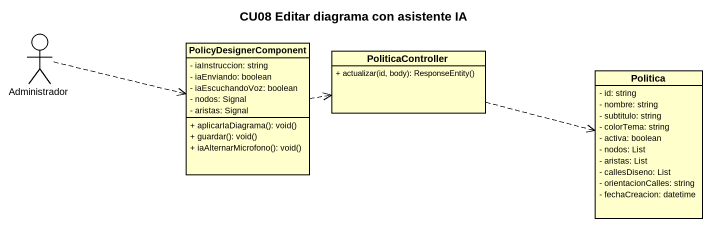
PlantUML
@startuml
title CU08 Editar diagrama con asistente IA
allowmixing
hide circle
hide empty members
skinparam classAttributeIconSize 0
actor Administrador
class PolicyDesignerComponent {
  - iaInstruccion: string
  - iaEnviando: boolean
  - iaEscuchandoVoz: boolean
  - nodos: Signal
  - aristas: Signal
  + aplicarIaDiagrama(): void()
  + guardar(): void()
  + iaAlternarMicrofono(): void()
}
class PoliticaController {
  + actualizar(id, body): ResponseEntity()
}
class Politica {
  - id: string
  - nombre: string
  - subtitulo: string
  - colorTema: string
  - activa: boolean
  - nodos: List
  - aristas: List
  - callesDiseno: List
  - orientacionCalles: string
  - fechaCreacion: datetime
}
Administrador .right.> PolicyDesignerComponent
PolicyDesignerComponent .right.> PoliticaController
PoliticaController .right.> Politica
@enduml
